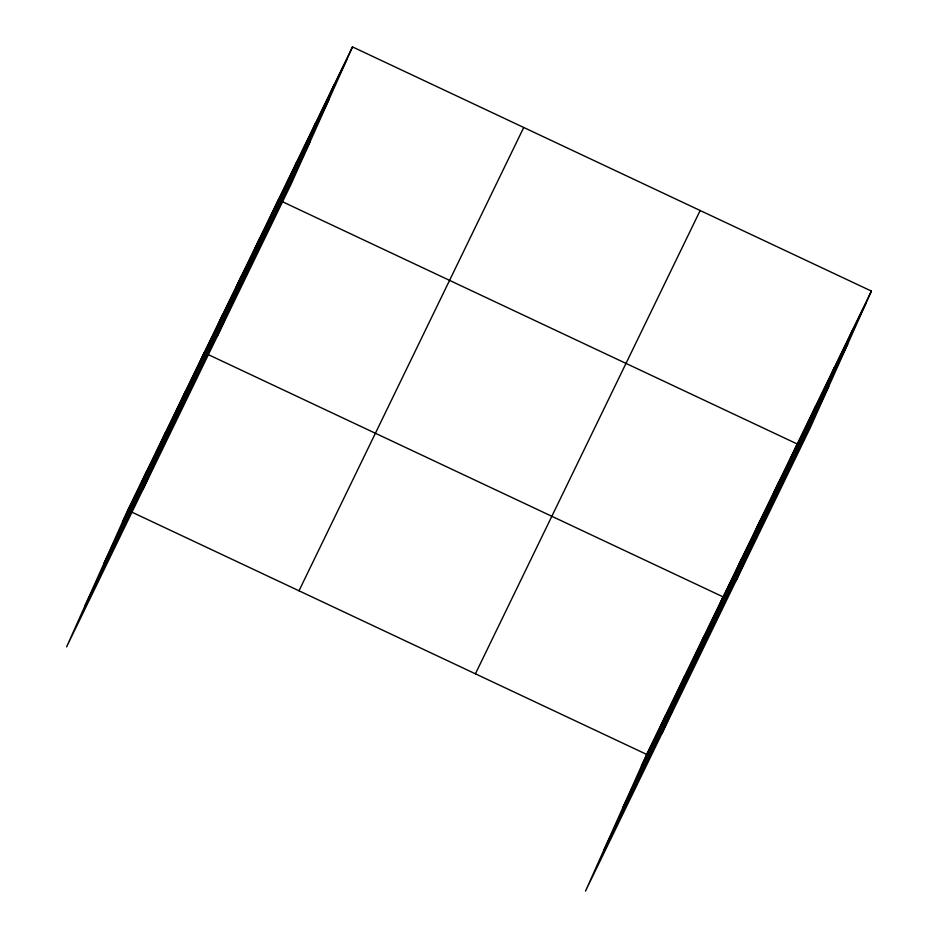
<?xml version="1.0" encoding="UTF-8"?>
<svg xmlns="http://www.w3.org/2000/svg" width="938" height="938" viewBox="0 0 938 938"><rect width="100%" height="100%" fill="white"/><g stroke="black" fill="none" stroke-linecap="round" stroke-linejoin="round"><path stroke-width="1.41" d="M352.5 46.9L127.744 510.202L66.598 646.903L291.355 183.602L352.5 46.9L871.402 291.097L810.256 427.798L585.5 891.1L646.645 754.398L871.402 291.097M141.603 482.542L146.844 470.817M160.715 443.158L165.956 431.445M179.815 403.774L185.056 392.061M143.01 489.378L204.156 352.676M217.464 326.178L222.705 314.453M236.001 287.954L241.242 276.229M254.55 249.731L259.791 238.006M217.182 336.496L278.328 199.794M291.636 173.284L296.877 161.571M310.173 135.06L315.414 123.347M328.71 96.837L333.951 85.124M660.516 726.739L665.757 715.014M679.616 687.355L684.857 675.641M698.716 647.97L703.957 636.257M661.923 733.575L723.069 596.873L208.048 354.505M736.365 570.374L741.606 558.649M754.914 532.151L760.155 520.438M773.451 493.927L778.692 482.214M736.084 580.692L797.241 443.991L282.221 201.623M810.538 417.48L815.779 405.767M829.075 379.257L834.316 367.544M847.624 341.045L852.865 329.32M122.503 521.915L347.259 58.613M104.048 563.163L328.804 99.862M85.041 605.655L309.798 142.353M298.988 590.788L523.732 127.486M475.414 673.812L700.17 210.511M641.404 766.123L866.161 302.822M622.961 807.36L847.718 344.058M603.955 849.851L828.711 386.55M127.744 510.202L646.645 754.398"/></g></svg>
